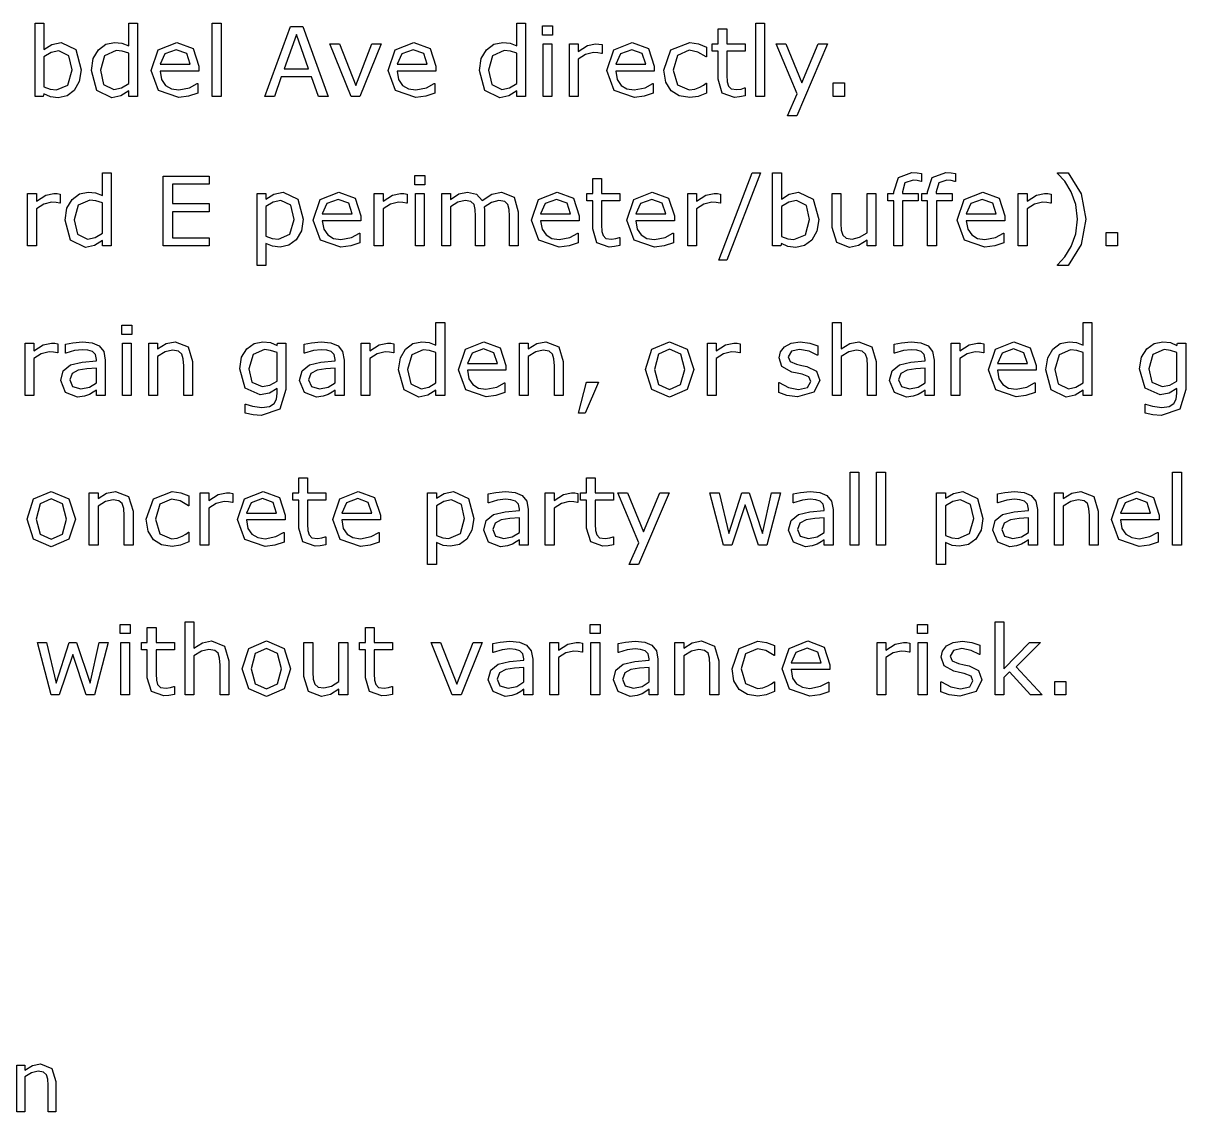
# Model space of a CAD drawing. Extents: x -17 to 192, y 167 to 459.
# Drawn here: x 134.72 to 163.5, y 168.01 to 194.96 of the extents above; entities that cross this region are included whole.
import ezdxf

# ---------------------------------------------------------------- set-up
doc = ezdxf.new("R2010")
doc.units = 0

msp = doc.modelspace()

# ---------------------------------------------------------------- linework, layer by layer
at = {"layer": 'Layer 1', "color": 7}
for points in [[(136.153155, 193.805564), (136.106647, 193.512565), (135.983399, 193.293966), (135.802016, 193.155616), (135.584587, 193.110266), (135.391577, 193.136989), (135.228795, 193.20676), (135.214851, 193.146302), (135.010212, 193.146302), (135.010212, 194.955494), (135.228803, 194.955494), (135.228803, 194.309012), (135.424139, 194.432282), (135.656684, 194.481097), (136.019451, 194.304382), (136.153163, 193.805564), (136.153155, 193.805564)], [(137.547256, 193.146302), (137.328666, 193.146302), (137.328666, 193.282351), (137.132165, 193.155616), (136.910085, 193.110266), (136.540341, 193.289309), (136.404303, 193.785799), (136.450811, 194.079963), (136.57871, 194.299725), (136.762421, 194.434583), (136.981011, 194.481097), (137.162396, 194.459137), (137.328666, 194.392859), (137.328666, 194.955627), (137.547256, 194.955627), (137.547256, 193.146302)], [(139.616893, 193.146302), (139.398303, 193.146302), (139.398303, 194.955494), (139.616893, 194.955494), (139.616893, 193.146302)], [(142.269055, 193.146302), (142.02372, 193.146302), (141.853964, 193.628822), (141.105172, 193.628822), (140.935416, 193.146302), (140.70171, 193.146302), (141.331904, 194.877601), (141.63886, 194.877601), (142.269055, 193.146302)], [(147.153632, 193.146302), (146.935042, 193.146302), (146.935042, 193.282351), (146.738544, 193.155616), (146.516464, 193.110266), (146.14672, 193.289309), (146.010682, 193.785799), (146.05719, 194.079963), (146.185089, 194.299725), (146.3688, 194.434583), (146.58739, 194.481097), (146.768775, 194.459137), (146.935042, 194.392859), (146.935042, 194.955627), (147.153632, 194.955627), (147.153632, 193.146302)], [(147.818709, 194.662495), (147.572213, 194.662495), (147.572213, 194.889216), (147.818709, 194.889216), (147.818709, 194.662495)], [(153.071881, 193.146276), (152.85329, 193.146276), (152.85329, 194.955468), (153.071881, 194.955468), (153.071881, 193.146276)], [(141.783039, 193.826492), (141.479568, 194.676439), (141.174938, 193.826492), (141.783039, 193.826492)], [(152.587027, 193.157917), (152.45215, 193.131195), (152.32309, 193.120611), (152.020782, 193.227582), (151.917301, 193.570588), (151.917301, 194.261255), (151.769635, 194.261255), (151.769635, 194.444955), (151.917301, 194.444955), (151.917301, 194.818176), (152.135892, 194.818176), (152.135892, 194.444955), (152.587027, 194.444955), (152.587027, 194.261255), (152.135892, 194.261255), (152.135892, 193.669409), (152.140548, 193.508966), (152.173105, 193.401995), (152.242868, 193.333389), (152.380067, 193.312487), (152.49169, 193.327568), (152.575404, 193.354317), (152.587019, 193.354317), (152.587027, 193.157917)], [(135.92759, 193.799743), (135.85085, 194.152062), (135.60319, 194.272976), (135.41018, 194.231119), (135.228795, 194.125312), (135.228795, 193.381173), (135.388087, 193.323044), (135.540405, 193.30664), (135.824106, 193.425252), (135.92759, 193.799637), (135.92759, 193.799743)], [(137.328666, 193.466051), (137.328666, 194.211355), (137.170535, 194.265991), (137.01822, 194.281072), (136.73219, 194.153173), (136.62987, 193.790403), (136.708935, 193.438084), (136.962409, 193.318334), (137.150768, 193.359027), (137.328666, 193.465998), (137.328666, 193.466051)], [(139.064603, 193.77302), (138.107685, 193.77302), (138.143729, 193.563708), (138.242562, 193.418373), (138.385574, 193.334659), (138.569285, 193.306745), (138.835548, 193.35908), (139.027397, 193.463723), (139.039012, 193.463723), (139.039012, 193.22536), (138.813444, 193.147466), (138.5716, 193.11606), (138.066979, 193.290474), (137.885597, 193.788128), (138.058841, 194.293905), (138.516953, 194.481097), (138.921577, 194.327612), (139.064592, 193.891606), (139.064603, 193.77302)], [(138.851825, 193.940448), (138.764621, 194.206698), (138.505335, 194.30089), (138.22512, 194.197411), (138.107685, 193.940448), (138.851825, 193.940448)], [(143.579439, 194.445061), (143.05389, 193.146302), (142.834135, 193.146302), (142.312076, 194.445061), (142.549269, 194.445061), (142.95157, 193.411414), (143.350381, 194.445061), (143.579439, 194.445061)], [(144.93168, 193.77302), (143.974763, 193.77302), (144.010807, 193.563708), (144.109637, 193.418373), (144.252652, 193.334659), (144.436362, 193.306745), (144.702623, 193.35908), (144.894472, 193.463723), (144.906087, 193.463723), (144.906087, 193.22536), (144.68052, 193.147466), (144.438672, 193.11606), (143.934054, 193.290474), (143.752669, 193.788128), (143.925916, 194.293905), (144.384025, 194.481097), (144.788652, 194.327612), (144.931667, 193.891606), (144.93168, 193.77302)], [(144.718903, 193.940448), (144.631699, 194.206698), (144.372413, 194.30089), (144.092195, 194.197411), (143.974763, 193.940448), (144.718903, 193.940448)], [(146.935042, 193.466051), (146.935042, 194.211355), (146.776914, 194.265991), (146.624596, 194.281072), (146.338569, 194.153173), (146.236249, 193.790403), (146.315314, 193.438084), (146.568788, 193.318334), (146.757147, 193.359027), (146.935042, 193.465998), (146.935042, 193.466051)], [(147.804766, 193.146302), (147.586175, 193.146302), (147.586175, 194.445061), (147.804766, 194.445061), (147.804766, 193.146302)], [(149.047713, 194.206698), (149.036098, 194.206698), (148.940756, 194.223102), (148.832623, 194.228923), (148.637287, 194.183573), (148.455902, 194.06848), (148.455902, 193.14617), (148.237312, 193.14617), (148.237312, 194.444929), (148.455902, 194.444929), (148.455902, 194.253079), (148.684957, 194.400743), (148.888434, 194.444929), (148.970987, 194.441489), (149.047727, 194.43117), (149.047713, 194.206698)], [(150.340656, 193.77302), (149.383739, 193.77302), (149.419783, 193.563708), (149.518613, 193.418373), (149.661628, 193.334659), (149.845336, 193.306745), (150.111599, 193.35908), (150.303448, 193.463723), (150.31509, 193.463723), (150.31509, 193.22536), (150.089522, 193.147466), (149.847675, 193.11606), (149.343057, 193.290474), (149.161672, 193.788128), (149.334918, 194.293905), (149.793028, 194.481097), (150.197655, 194.327612), (150.34067, 193.891606), (150.340656, 193.77302)], [(150.127879, 193.940448), (150.040675, 194.206698), (149.781389, 194.30089), (149.501172, 194.197411), (149.383739, 193.940448), (150.127879, 193.940448)], [(151.632435, 193.227688), (151.424309, 193.146302), (151.216183, 193.117225), (150.958058, 193.157917), (150.756909, 193.283515), (150.625522, 193.495129), (150.579011, 193.793949), (150.753419, 194.293905), (151.216183, 194.475276), (151.434773, 194.443897), (151.632435, 194.367168), (151.632435, 194.124148), (151.62082, 194.124148), (151.413858, 194.243898), (151.206893, 194.285755), (150.912725, 194.160184), (150.805756, 193.793949), (150.910402, 193.432343), (151.206893, 193.306745), (151.34177, 193.324208), (151.465018, 193.369557), (151.554547, 193.420701), (151.62082, 193.468379), (151.632435, 193.468379), (151.632435, 193.227688)], [(154.627597, 194.445034), (153.869506, 192.667248), (153.6358, 192.667248), (153.877644, 193.209061), (153.360234, 194.445034), (153.59743, 194.445034), (153.996241, 193.482296), (154.398542, 194.445034), (154.627597, 194.445034)], [(155.049665, 193.146276), (154.771773, 193.146276), (154.771773, 193.47764), (155.049665, 193.47764), (155.049665, 193.146276)], [(136.896123, 189.442008), (136.677532, 189.442008), (136.677532, 189.578057), (136.481032, 189.451321), (136.258954, 189.405972), (135.88921, 189.585015), (135.753172, 190.081505), (135.79968, 190.375668), (135.92758, 190.595431), (136.111287, 190.730289), (136.329878, 190.776803), (136.511263, 190.754842), (136.677532, 190.688564), (136.677532, 191.251332), (136.896123, 191.251332), (136.896123, 189.442008)], [(139.321552, 189.442008), (138.180927, 189.442008), (138.180927, 191.173307), (139.321552, 191.173307), (139.321552, 190.968652), (138.411143, 190.968652), (138.411143, 190.494281), (139.321552, 190.494281), (139.321552, 190.289626), (138.411143, 190.289626), (138.411143, 189.646636), (139.321552, 189.646636), (139.321552, 189.442008)], [(144.659594, 190.958201), (144.413095, 190.958201), (144.413095, 191.184922), (144.659594, 191.184922), (144.659594, 190.958201)], [(149.48721, 189.453623), (149.352333, 189.4269), (149.223272, 189.416317), (148.920965, 189.523288), (148.817484, 189.866293), (148.817484, 190.556961), (148.669817, 190.556961), (148.669817, 190.740661), (148.817484, 190.740661), (148.817484, 191.113882), (149.036074, 191.113882), (149.036074, 190.740661), (149.48721, 190.740661), (149.48721, 190.556961), (149.036074, 190.556961), (149.036074, 189.965115), (149.040731, 189.804672), (149.073288, 189.697701), (149.143051, 189.629095), (149.28025, 189.608193), (149.391872, 189.623274), (149.475586, 189.650023), (149.487202, 189.650023), (149.48721, 189.453623)], [(152.970712, 191.2512), (152.137045, 189.088552), (151.935893, 189.088552), (152.766076, 191.2512), (152.970712, 191.2512)], [(154.410157, 190.101269), (154.363649, 189.80827), (154.240401, 189.589672), (154.059019, 189.451321), (153.84159, 189.405972), (153.648579, 189.432695), (153.485797, 189.502465), (153.471853, 189.442008), (153.267214, 189.442008), (153.267214, 191.2512), (153.485805, 191.2512), (153.485805, 190.604718), (153.681141, 190.727987), (153.913686, 190.776803), (154.276453, 190.600088), (154.410165, 190.101269), (154.410157, 190.101269)], [(156.956512, 191.039587), (156.944897, 191.039587), (156.850718, 191.060489), (156.748399, 191.07213), (156.54376, 191.009345), (156.480972, 190.784952), (156.480972, 190.740767), (156.875134, 190.740767), (156.875134, 190.557067), (156.487949, 190.557067), (156.487949, 189.442008), (156.269334, 189.442008), (156.269334, 190.557067), (156.121668, 190.557067), (156.121668, 190.740767), (156.269334, 190.740767), (156.269334, 190.783788), (156.384444, 191.138408), (156.71698, 191.262815), (156.848369, 191.255936), (156.956501, 191.239532), (156.956512, 191.039587)], [(157.793668, 191.039587), (157.782053, 191.039587), (157.687872, 191.060489), (157.585553, 191.07213), (157.380914, 191.009345), (157.318128, 190.784952), (157.318128, 190.740767), (157.712288, 190.740767), (157.712288, 190.557067), (157.325103, 190.557067), (157.325103, 189.442008), (157.106512, 189.442008), (157.106512, 190.557067), (156.958848, 190.557067), (156.958848, 190.740767), (157.106512, 190.740767), (157.106512, 190.783788), (157.221622, 191.138408), (157.55416, 191.262815), (157.685547, 191.255936), (157.793679, 191.239532), (157.793668, 191.039587)], [(161.022536, 190.10709), (160.908591, 189.478044), (160.588842, 188.96298), (160.322582, 188.96298), (160.322582, 188.974622), (160.501638, 189.171128), (160.660931, 189.429255), (160.774879, 189.743183), (160.8179, 190.107117), (160.774879, 190.469886), (160.660931, 190.784978), (160.501638, 191.043106), (160.322582, 191.239585), (160.322582, 191.251227), (160.588842, 191.251227), (160.908591, 190.736136), (161.022536, 190.107117), (161.022536, 190.10709)], [(135.636898, 190.502404), (135.625283, 190.502404), (135.52994, 190.518808), (135.421805, 190.524629), (135.226469, 190.479279), (135.045087, 190.364186), (135.045087, 189.442008), (134.826494, 189.442008), (134.826494, 190.740767), (135.045087, 190.740767), (135.045087, 190.548917), (135.274142, 190.696581), (135.477616, 190.740767), (135.560169, 190.737327), (135.636909, 190.727008), (135.636898, 190.502404)], [(136.677532, 189.761757), (136.677532, 190.50706), (136.519401, 190.561697), (136.367086, 190.576778), (136.081056, 190.448879), (135.978739, 190.086109), (136.057802, 189.73379), (136.311275, 189.61404), (136.499637, 189.654733), (136.677532, 189.761704), (136.677532, 189.761757)], [(141.649314, 190.10709), (141.60397, 189.817557), (141.47607, 189.596657), (141.294685, 189.462937), (141.074933, 189.416423), (140.891223, 189.438383), (140.724953, 189.50699), (140.724953, 188.962848), (140.506363, 188.962848), (140.506363, 190.740634), (140.724953, 190.740634), (140.724953, 190.604586), (140.92029, 190.726691), (141.152834, 190.77667), (141.517927, 190.598791), (141.649314, 190.106958), (141.649314, 190.10709)], [(141.423746, 190.101269), (141.343519, 190.452398), (141.097023, 190.568682), (140.9075, 190.527989), (140.724953, 190.421018), (140.724953, 189.685027), (140.884246, 189.628036), (141.036563, 189.612955), (141.321429, 189.736198), (141.423746, 190.101296), (141.423746, 190.101269)], [(143.077133, 190.068726), (142.120216, 190.068726), (142.15626, 189.859414), (142.25509, 189.714079), (142.398105, 189.630365), (142.581815, 189.602451), (142.848079, 189.654786), (143.039925, 189.759428), (143.05154, 189.759428), (143.05154, 189.521065), (142.825973, 189.443172), (142.584128, 189.411766), (142.079507, 189.586179), (141.898122, 190.083833), (142.071369, 190.58961), (142.529478, 190.776803), (142.934105, 190.623318), (143.07712, 190.187312), (143.077133, 190.068726)], [(142.864356, 190.236154), (142.777152, 190.502404), (142.517866, 190.596595), (142.237651, 190.493117), (142.120216, 190.236154), (142.864356, 190.236154)], [(144.218923, 190.502404), (144.207308, 190.502404), (144.111965, 190.518808), (144.003833, 190.524629), (143.808496, 190.479279), (143.627111, 190.364186), (143.627111, 189.442008), (143.408521, 189.442008), (143.408521, 190.740767), (143.627111, 190.740767), (143.627111, 190.548917), (143.856166, 190.696581), (144.059644, 190.740767), (144.142196, 190.737327), (144.218936, 190.727008), (144.218923, 190.502404)], [(144.64565, 189.442008), (144.42706, 189.442008), (144.42706, 190.740767), (144.64565, 190.740767), (144.64565, 189.442008)], [(146.973412, 189.442008), (146.754821, 189.442008), (146.754821, 190.181491), (146.746672, 190.343125), (146.715279, 190.467532), (146.63854, 190.543097), (146.494363, 190.568761), (146.310653, 190.522247), (146.126942, 190.40599), (146.132763, 190.343204), (146.135144, 190.273434), (146.135144, 189.442008), (145.916551, 189.442008), (145.916551, 190.181491), (145.908402, 190.344289), (145.877009, 190.468696), (145.800269, 190.543097), (145.656093, 190.568761), (145.475872, 190.524576), (145.296813, 190.411784), (145.296813, 189.442008), (145.078222, 189.442008), (145.078222, 190.740767), (145.296813, 190.740767), (145.296813, 190.596595), (145.500288, 190.729125), (145.717717, 190.776803), (145.94212, 190.721002), (146.080484, 190.566353), (146.322331, 190.726823), (146.556037, 190.776803), (146.871132, 190.646575), (146.973451, 190.284969), (146.973412, 189.442008)], [(148.481458, 190.068726), (147.524541, 190.068726), (147.560585, 189.859414), (147.659417, 189.714079), (147.80243, 189.630365), (147.98614, 189.602451), (148.252403, 189.654786), (148.44425, 189.759428), (148.455865, 189.759428), (148.455865, 189.521065), (148.230297, 189.443172), (147.988453, 189.411766), (147.483832, 189.586179), (147.302447, 190.083833), (147.475693, 190.58961), (147.933806, 190.776803), (148.33843, 190.623318), (148.481445, 190.187312), (148.481458, 190.068726)], [(148.26868, 190.236154), (148.181477, 190.502404), (147.922191, 190.596595), (147.641976, 190.493117), (147.524541, 190.236154), (148.26868, 190.236154)], [(150.838287, 190.068726), (149.881372, 190.068726), (149.917416, 189.859414), (150.016246, 189.714079), (150.159261, 189.630365), (150.342969, 189.602451), (150.609232, 189.654786), (150.801081, 189.759428), (150.812696, 189.759428), (150.812696, 189.521065), (150.587131, 189.443172), (150.345284, 189.411766), (149.840666, 189.586179), (149.659281, 190.083833), (149.832525, 190.58961), (150.290637, 190.776803), (150.695264, 190.623318), (150.838276, 190.187312), (150.838287, 190.068726)], [(150.625512, 190.236154), (150.538308, 190.502404), (150.279019, 190.596595), (149.998805, 190.493117), (149.881372, 190.236154), (150.625512, 190.236154)], [(151.980076, 190.502404), (151.968461, 190.502404), (151.873118, 190.518808), (151.764986, 190.524629), (151.569647, 190.479279), (151.388265, 190.364186), (151.388265, 189.442008), (151.169674, 189.442008), (151.169674, 190.740767), (151.388265, 190.740767), (151.388265, 190.548917), (151.61732, 190.696581), (151.820795, 190.740767), (151.90335, 190.737327), (151.980087, 190.727008), (151.980076, 190.502404)], [(154.184592, 190.095449), (154.107853, 190.447767), (153.860192, 190.568682), (153.667182, 190.526825), (153.485797, 190.421018), (153.485797, 189.676878), (153.645089, 189.618749), (153.797407, 189.602345), (154.081109, 189.720958), (154.184592, 190.095343), (154.184592, 190.095449)], [(155.827513, 189.442008), (155.608922, 189.442008), (155.608922, 189.586179), (155.397306, 189.452485), (155.174064, 189.405972), (154.85548, 189.530379), (154.741534, 189.897805), (154.741534, 190.740767), (154.960125, 190.740767), (154.960125, 190.001284), (154.969438, 189.831527), (155.008972, 189.71175), (155.090363, 189.63735), (155.235701, 189.614066), (155.420573, 189.658252), (155.608935, 189.771043), (155.608935, 190.74074), (155.827526, 190.74074), (155.827513, 189.442008)], [(159.019175, 190.068726), (158.062257, 190.068726), (158.098301, 189.859414), (158.197131, 189.714079), (158.340146, 189.630365), (158.523857, 189.602451), (158.790117, 189.654786), (158.981966, 189.759428), (158.993581, 189.759428), (158.993581, 189.521065), (158.768014, 189.443172), (158.526169, 189.411766), (158.021549, 189.586179), (157.840164, 190.083833), (158.01341, 190.58961), (158.47152, 190.776803), (158.876146, 190.623318), (159.019161, 190.187312), (159.019175, 190.068726)], [(158.806397, 190.236154), (158.719193, 190.502404), (158.459907, 190.596595), (158.17969, 190.493117), (158.062257, 190.236154), (158.806397, 190.236154)], [(160.160964, 190.502404), (160.149349, 190.502404), (160.054006, 190.518808), (159.945874, 190.524629), (159.750538, 190.479279), (159.569153, 190.364186), (159.569153, 189.442008), (159.350562, 189.442008), (159.350562, 190.740767), (159.569153, 190.740767), (159.569153, 190.548917), (159.798207, 190.696581), (160.001685, 190.740767), (160.084238, 190.737327), (160.160977, 190.727008), (160.160964, 190.502404)], [(161.805046, 189.442008), (161.527157, 189.442008), (161.527157, 189.773372), (161.805046, 189.773372), (161.805046, 189.442008)], [(137.405403, 187.253986), (137.158906, 187.253986), (137.158906, 187.480707), (137.405403, 187.480707), (137.405403, 187.253986)], [(145.15144, 185.737793), (144.93285, 185.737793), (144.93285, 185.873842), (144.736349, 185.747106), (144.514272, 185.701757), (144.144527, 185.8808), (144.008489, 186.37729), (144.054998, 186.671454), (144.182897, 186.891216), (144.366605, 187.026074), (144.585198, 187.072588), (144.766581, 187.050363), (144.93285, 186.984085), (144.93285, 187.546853), (145.15144, 187.546853), (145.15144, 185.737793)], [(155.835659, 185.737793), (155.617068, 185.737793), (155.617068, 186.477276), (155.606617, 186.644704), (155.568248, 186.767973), (155.484531, 186.840046), (155.34268, 186.864387), (155.155482, 186.820202), (154.968285, 186.70741), (154.968285, 185.737846), (154.749694, 185.737846), (154.749694, 187.547038), (154.968285, 187.547038), (154.968285, 186.892433), (155.179898, 187.024963), (155.404304, 187.072641), (155.725214, 186.945906), (155.835672, 186.580807), (155.835659, 185.737793)], [(161.174862, 185.737793), (160.956271, 185.737793), (160.956271, 185.873842), (160.759771, 185.747106), (160.537691, 185.701757), (160.167946, 185.8808), (160.031908, 186.37729), (160.078417, 186.671454), (160.206316, 186.891216), (160.390027, 187.026074), (160.608617, 187.072588), (160.790002, 187.050363), (160.956271, 186.984085), (160.956271, 187.546853), (161.174862, 187.546853), (161.174862, 185.737793)], [(136.749631, 185.737793), (136.532202, 185.737793), (136.532202, 185.876144), (136.453137, 185.820343), (136.357794, 185.764542), (136.23222, 185.720357), (136.065951, 185.701836), (135.768295, 185.818094), (135.646211, 186.114586), (135.708997, 186.352949), (135.890382, 186.49712), (136.175248, 186.568055), (136.532202, 186.595968), (136.532202, 186.629676), (136.505461, 186.752919), (136.431047, 186.829674), (136.319424, 186.86571), (136.183386, 186.874971), (135.991537, 186.851688), (135.772947, 186.786574), (135.761331, 186.786574), (135.761331, 187.008638), (135.946203, 187.047003), (136.184561, 187.067905), (136.422919, 187.044621), (136.599649, 186.967866), (136.711272, 186.829515), (136.749642, 186.619066), (136.749631, 185.737793)], [(138.90997, 185.737793), (138.691379, 185.737793), (138.691379, 186.477276), (138.680902, 186.644704), (138.642532, 186.767973), (138.558815, 186.840046), (138.416964, 186.864387), (138.229766, 186.820202), (138.042569, 186.70741), (138.042569, 185.737846), (137.823978, 185.737846), (137.823978, 187.036605), (138.042569, 187.036605), (138.042569, 186.892433), (138.254182, 187.024963), (138.478588, 187.072641), (138.799498, 186.945906), (138.909956, 186.580807), (138.90997, 185.737793)], [(141.221454, 185.885457), (141.071462, 185.400609), (140.609863, 185.24596), (140.407549, 185.261041), (140.214538, 185.30176), (140.214538, 185.524989), (140.226154, 185.524989), (140.39591, 185.473819), (140.628455, 185.442439), (140.813327, 185.469188), (140.927272, 185.543589), (140.985409, 185.652888), (141.002845, 185.795896), (141.002845, 185.914508), (140.813324, 185.795896), (140.584267, 185.757531), (140.214523, 185.924959), (140.078485, 186.399356), (140.124993, 186.687699), (140.254057, 186.898148), (140.437765, 187.026048), (140.652868, 187.072561), (140.841227, 187.049278), (141.002845, 186.980698), (141.016789, 187.036499), (141.221428, 187.036499), (141.221454, 185.885457)], [(142.660899, 185.737793), (142.44347, 185.737793), (142.44347, 185.876144), (142.364405, 185.820343), (142.269063, 185.764542), (142.143489, 185.720357), (141.97722, 185.701836), (141.679564, 185.818094), (141.55748, 186.114586), (141.620265, 186.352949), (141.80165, 186.49712), (142.086516, 186.568055), (142.44347, 186.595968), (142.44347, 186.629676), (142.416726, 186.752919), (142.342312, 186.829674), (142.230693, 186.86571), (142.094655, 186.874971), (141.902806, 186.851688), (141.684215, 186.786574), (141.6726, 186.786574), (141.6726, 187.008638), (141.857475, 187.047003), (142.095829, 187.067905), (142.334187, 187.044621), (142.51092, 186.967866), (142.622543, 186.829515), (142.660913, 186.619066), (142.660899, 185.737793)], [(146.668789, 186.364511), (145.711872, 186.364511), (145.747916, 186.155199), (145.846746, 186.009864), (145.989761, 185.92615), (146.173472, 185.898236), (146.439732, 185.950571), (146.631581, 186.055213), (146.643196, 186.055213), (146.643196, 185.81685), (146.417629, 185.738957), (146.175781, 185.707551), (145.671163, 185.881964), (145.489778, 186.379619), (145.663025, 186.885395), (146.121134, 187.072588), (146.525761, 186.919103), (146.668776, 186.483097), (146.668789, 186.364511)], [(148.086142, 185.737793), (147.867551, 185.737793), (147.867551, 186.477276), (147.857074, 186.644704), (147.818704, 186.767973), (147.734987, 186.840046), (147.593137, 186.864387), (147.405939, 186.820202), (147.218741, 186.70741), (147.218741, 185.737846), (147.000151, 185.737846), (147.000151, 187.036605), (147.218741, 187.036605), (147.218741, 186.892433), (147.430355, 187.024963), (147.654761, 187.072641), (147.975671, 186.945906), (148.086129, 186.580807), (148.086142, 185.737793)], [(151.317335, 186.386577), (151.154556, 185.885457), (150.718536, 185.701757), (150.280191, 185.885457), (150.118573, 186.386577), (150.280191, 186.887724), (150.718536, 187.072588), (151.154556, 186.887724), (151.317335, 186.386577), (151.317335, 186.386577)], [(154.436909, 186.112178), (154.289243, 185.820343), (153.888106, 185.706387), (153.623007, 185.740121), (153.421855, 185.815686), (153.421855, 186.061034), (153.43347, 186.061034), (153.663689, 185.936627), (153.906695, 185.891278), (154.132263, 185.937791), (154.213654, 186.084291), (154.169471, 186.200549), (153.999712, 186.267991), (153.877628, 186.292333), (153.74159, 186.322548), (153.498582, 186.455104), (153.427657, 186.671374), (153.460212, 186.82253), (153.56137, 186.949266), (153.726475, 187.035308), (153.952042, 187.067852), (154.18691, 187.038801), (154.385736, 186.970194), (154.385736, 186.736488), (154.374121, 186.736488), (154.170646, 186.839966), (153.935778, 186.882988), (153.733465, 186.836474), (153.650913, 186.700452), (153.700908, 186.579511), (153.859039, 186.513259), (153.993913, 186.485346), (154.119486, 186.459681), (154.354357, 186.339931), (154.436909, 186.112019), (154.436909, 186.112178)], [(157.265802, 185.737793), (157.048375, 185.737793), (157.048375, 185.876144), (156.96931, 185.820343), (156.873967, 185.764542), (156.748394, 185.720357), (156.582124, 185.701836), (156.284469, 185.818094), (156.162382, 186.114586), (156.22517, 186.352949), (156.406552, 186.49712), (156.691418, 186.568055), (157.048375, 186.595968), (157.048375, 186.629676), (157.021631, 186.752919), (156.947217, 186.829674), (156.835598, 186.86571), (156.69956, 186.874971), (156.50771, 186.851688), (156.28912, 186.786574), (156.277505, 186.786574), (156.277505, 187.008638), (156.462377, 187.047003), (156.700734, 187.067905), (156.939092, 187.044621), (157.115825, 186.967866), (157.227445, 186.829515), (157.265815, 186.619066), (157.265802, 185.737793)], [(159.790064, 186.364511), (158.833146, 186.364511), (158.86919, 186.155199), (158.968023, 186.009864), (159.111035, 185.92615), (159.294746, 185.898236), (159.561009, 185.950571), (159.752858, 186.055213), (159.764473, 186.055213), (159.764473, 185.81685), (159.538906, 185.738957), (159.297061, 185.707551), (158.79244, 185.881964), (158.611058, 186.379619), (158.784302, 186.885395), (159.242414, 187.072588), (159.647038, 186.919103), (159.790053, 186.483097), (159.790064, 186.364511)], [(163.495646, 185.885457), (163.345657, 185.400609), (162.884058, 185.24596), (162.681744, 185.261041), (162.488733, 185.30176), (162.488733, 185.524989), (162.500349, 185.524989), (162.670105, 185.473819), (162.90265, 185.442439), (163.087522, 185.469188), (163.20147, 185.543589), (163.259604, 185.652888), (163.27704, 185.795896), (163.27704, 185.914508), (163.087517, 185.795896), (162.858462, 185.757531), (162.488718, 185.924959), (162.35268, 186.399356), (162.399188, 186.687699), (162.528249, 186.898148), (162.71196, 187.026048), (162.927063, 187.072561), (163.115422, 187.049278), (163.27704, 186.980698), (163.290984, 187.036499), (163.495623, 187.036499), (163.495646, 185.885457)], [(135.576449, 186.798189), (135.564834, 186.798189), (135.469491, 186.814593), (135.361359, 186.820414), (135.166022, 186.775064), (134.984637, 186.659971), (134.984637, 185.737846), (134.766047, 185.737846), (134.766047, 187.036605), (134.984637, 187.036605), (134.984637, 186.844755), (135.213692, 186.992419), (135.41717, 187.036605), (135.499722, 187.033165), (135.576462, 187.022582), (135.576449, 186.798189)], [(137.391459, 185.737793), (137.172868, 185.737793), (137.172868, 187.036552), (137.391459, 187.036552), (137.391459, 185.737793)], [(141.002861, 186.094742), (141.002861, 186.802845), (140.840081, 186.858646), (140.691254, 186.876109), (140.407549, 186.755194), (140.304068, 186.404066), (140.380808, 186.072676), (140.635442, 185.959911), (140.82613, 185.995947), (141.002861, 186.094768), (141.002861, 186.094742)], [(143.892216, 186.798189), (143.880601, 186.798189), (143.785258, 186.814593), (143.677126, 186.820414), (143.481789, 186.775064), (143.300404, 186.659971), (143.300404, 185.737846), (143.081814, 185.737846), (143.081814, 187.036605), (143.300404, 187.036605), (143.300404, 186.844755), (143.529459, 186.992419), (143.732934, 187.036605), (143.815489, 187.033165), (143.892226, 187.022582), (143.892216, 186.798189)], [(144.93285, 186.057542), (144.93285, 186.802845), (144.774719, 186.857482), (144.622404, 186.872563), (144.336376, 186.744664), (144.234057, 186.381894), (144.313122, 186.029575), (144.566593, 185.909825), (144.754955, 185.950518), (144.93285, 186.057489), (144.93285, 186.057542)], [(146.456012, 186.531939), (146.368808, 186.798189), (146.109522, 186.89238), (145.829305, 186.788902), (145.711872, 186.531939), (146.456012, 186.531939)], [(151.091768, 186.386577), (150.992938, 186.760988), (150.718536, 186.884231), (150.441809, 186.760988), (150.344141, 186.386577), (150.442971, 186.015685), (150.718536, 185.890114), (150.991774, 186.01452), (151.091768, 186.386577), (151.091768, 186.386577)], [(152.466102, 186.798189), (152.454487, 186.798189), (152.359144, 186.814593), (152.251012, 186.820414), (152.055675, 186.775064), (151.874291, 186.659971), (151.874291, 185.737846), (151.6557, 185.737846), (151.6557, 187.036605), (151.874291, 187.036605), (151.874291, 186.844755), (152.103345, 186.992419), (152.306823, 187.036605), (152.389375, 187.033165), (152.466115, 187.022582), (152.466102, 186.798189)], [(158.497121, 186.798189), (158.485505, 186.798189), (158.39016, 186.814593), (158.282028, 186.820414), (158.086692, 186.775064), (157.905309, 186.659971), (157.905309, 185.737846), (157.686716, 185.737846), (157.686716, 187.036605), (157.905309, 187.036605), (157.905309, 186.844755), (158.134364, 186.992419), (158.337839, 187.036605), (158.420392, 187.033165), (158.497131, 187.022582), (158.497121, 186.798189)], [(159.577286, 186.531939), (159.490082, 186.798189), (159.230796, 186.89238), (158.950581, 186.788902), (158.833146, 186.531939), (159.577286, 186.531939)], [(160.956271, 186.057542), (160.956271, 186.802845), (160.798141, 186.857482), (160.645826, 186.872563), (160.359795, 186.744664), (160.257476, 186.381894), (160.336541, 186.029575), (160.590014, 185.909825), (160.778374, 185.950518), (160.956271, 186.057489), (160.956271, 186.057542)], [(163.277056, 186.094742), (163.277056, 186.802845), (163.114277, 186.858646), (162.965449, 186.876109), (162.681744, 186.755194), (162.578263, 186.404066), (162.655003, 186.072676), (162.909637, 185.959911), (163.100322, 185.995947), (163.277056, 186.094768), (163.277056, 186.094742)], [(136.532202, 186.057542), (136.532202, 186.419147), (136.29617, 186.401685), (136.082231, 186.36795), (135.929913, 186.284236), (135.871779, 186.129614), (135.939216, 185.960995), (136.145016, 185.905195), (136.355468, 185.94938), (136.532202, 186.057515), (136.532202, 186.057542)], [(142.44347, 186.057542), (142.44347, 186.419147), (142.207438, 186.401685), (141.993499, 186.36795), (141.841182, 186.284236), (141.783047, 186.129614), (141.850484, 185.960995), (142.056285, 185.905195), (142.266737, 185.94938), (142.44347, 186.057515), (142.44347, 186.057542)], [(157.048375, 186.057542), (157.048375, 186.419147), (156.812343, 186.401685), (156.598402, 186.36795), (156.446086, 186.284236), (156.38795, 186.129614), (156.455386, 185.960995), (156.66119, 185.905195), (156.871642, 185.94938), (157.048375, 186.057515), (157.048375, 186.057542)], [(148.960507, 186.069157), (148.63262, 185.307581), (148.462863, 185.307581), (148.665177, 186.069157), (148.960507, 186.069157)], [(142.20742, 182.045299), (142.072543, 182.018576), (141.943483, 182.007993), (141.641175, 182.114964), (141.537694, 182.457969), (141.537694, 183.148637), (141.390028, 183.148637), (141.390028, 183.332337), (141.537694, 183.332337), (141.537694, 183.705558), (141.756285, 183.705558), (141.756285, 183.332337), (142.20742, 183.332337), (142.20742, 183.148637), (141.756285, 183.148637), (141.756285, 182.556791), (141.760941, 182.396348), (141.793498, 182.289377), (141.863261, 182.220771), (142.00046, 182.199869), (142.112083, 182.21495), (142.195797, 182.241699), (142.207412, 182.241699), (142.20742, 182.045299)], [(149.331394, 182.045299), (149.19652, 182.018576), (149.067457, 182.007993), (148.765152, 182.114964), (148.661668, 182.457969), (148.661668, 183.148637), (148.514004, 183.148637), (148.514004, 183.332337), (148.661668, 183.332337), (148.661668, 183.705558), (148.880259, 183.705558), (148.880259, 183.332337), (149.331394, 183.332337), (149.331394, 183.148637), (148.880259, 183.148637), (148.880259, 182.556791), (148.884915, 182.396348), (148.917472, 182.289377), (148.987235, 182.220771), (149.124437, 182.199869), (149.236057, 182.21495), (149.319773, 182.241699), (149.331389, 182.241699), (149.331394, 182.045299)], [(155.406598, 182.033684), (155.188007, 182.033684), (155.188007, 183.842876), (155.406598, 183.842876), (155.406598, 182.033684)], [(156.060044, 182.033684), (155.841453, 182.033684), (155.841453, 183.842876), (156.060044, 183.842876), (156.060044, 182.033684)], [(163.389821, 182.033684), (163.171231, 182.033684), (163.171231, 183.842876), (163.389821, 183.842876), (163.389821, 182.033684)], [(136.012458, 182.682468), (135.849676, 182.181348), (135.413656, 181.997648), (134.975311, 182.181348), (134.813693, 182.682468), (134.975311, 183.183615), (135.413656, 183.368479), (135.849676, 183.183615), (136.012458, 182.682468), (136.012458, 182.682468)], [(137.436787, 182.033684), (137.218197, 182.033684), (137.218197, 182.773167), (137.207719, 182.940595), (137.169352, 183.063864), (137.085635, 183.135937), (136.943785, 183.160278), (136.756587, 183.116093), (136.569389, 183.003301), (136.569389, 182.033684), (136.350799, 182.033684), (136.350799, 183.332443), (136.569389, 183.332443), (136.569389, 183.188271), (136.781003, 183.320801), (137.005409, 183.368479), (137.326319, 183.241744), (137.436777, 182.876645), (137.436787, 182.033684)], [(138.818096, 182.11507), (138.60997, 182.033684), (138.401843, 182.004606), (138.143719, 182.045299), (137.94257, 182.170897), (137.811183, 182.38251), (137.764675, 182.68133), (137.93908, 183.181286), (138.401843, 183.362658), (138.620434, 183.331278), (138.818096, 183.254549), (138.818096, 183.01153), (138.806481, 183.01153), (138.599516, 183.13128), (138.392551, 183.173137), (138.098385, 183.047566), (137.991414, 182.68133), (138.096059, 182.319725), (138.392551, 182.194127), (138.527428, 182.21159), (138.650676, 182.256913), (138.740205, 182.308083), (138.806481, 182.355761), (138.818096, 182.355761), (138.818096, 182.11507)], [(139.908726, 183.09408), (139.89711, 183.09408), (139.801765, 183.110484), (139.693633, 183.116305), (139.498296, 183.070955), (139.316912, 182.955862), (139.316912, 182.033684), (139.098321, 182.033684), (139.098321, 183.332443), (139.316912, 183.332443), (139.316912, 183.140593), (139.545969, 183.288257), (139.749444, 183.332443), (139.831996, 183.329003), (139.908736, 183.31842), (139.908726, 183.09408)], [(141.201669, 182.660402), (140.244751, 182.660402), (140.280795, 182.45109), (140.379628, 182.305755), (140.52264, 182.222041), (140.706351, 182.194127), (140.972614, 182.246462), (141.16446, 182.351104), (141.176102, 182.351104), (141.176102, 182.112741), (140.950534, 182.034848), (140.70869, 182.003442), (140.204069, 182.177855), (140.022684, 182.675509), (140.19593, 183.181286), (140.654043, 183.368479), (141.058667, 183.214994), (141.201682, 182.778988), (141.201669, 182.660402)], [(143.558497, 182.660402), (142.601582, 182.660402), (142.637627, 182.45109), (142.736456, 182.305755), (142.879471, 182.222041), (143.063179, 182.194127), (143.329442, 182.246462), (143.521292, 182.351104), (143.532907, 182.351104), (143.532907, 182.112741), (143.307342, 182.034848), (143.065494, 182.003442), (142.560876, 182.177855), (142.379492, 182.675509), (142.552735, 183.181286), (143.010847, 183.368479), (143.415474, 183.214994), (143.558487, 182.778988), (143.558497, 182.660402)], [(145.869982, 182.698766), (145.824637, 182.409233), (145.696738, 182.188333), (145.515353, 182.054613), (145.295598, 182.008099), (145.11189, 182.030059), (144.945621, 182.098666), (144.945621, 181.554524), (144.727031, 181.554524), (144.727031, 183.33231), (144.945621, 183.33231), (144.945621, 183.196262), (145.140958, 183.318367), (145.373502, 183.368346), (145.738595, 183.190467), (145.869982, 182.698634), (145.869982, 182.698766)], [(147.219897, 182.033684), (147.002471, 182.033684), (147.002471, 182.172034), (146.923406, 182.116234), (146.828063, 182.060433), (146.702489, 182.016248), (146.53622, 181.997727), (146.238564, 182.113985), (146.116478, 182.410477), (146.179266, 182.648839), (146.360648, 182.793011), (146.645514, 182.863945), (147.002471, 182.891859), (147.002471, 182.925567), (146.975727, 183.04881), (146.901313, 183.125565), (146.789693, 183.161601), (146.653655, 183.170862), (146.461806, 183.147578), (146.243216, 183.082465), (146.2316, 183.082465), (146.2316, 183.304529), (146.416472, 183.342894), (146.65483, 183.363796), (146.893188, 183.340512), (147.069921, 183.263757), (147.181541, 183.125406), (147.219911, 182.914957), (147.219897, 182.033684)], [(148.451216, 183.09408), (148.439601, 183.09408), (148.344256, 183.110484), (148.236124, 183.116305), (148.040787, 183.070955), (147.859405, 182.955862), (147.859405, 182.033684), (147.640812, 182.033684), (147.640812, 183.332443), (147.859405, 183.332443), (147.859405, 183.140593), (148.08846, 183.288257), (148.291935, 183.332443), (148.374487, 183.329003), (148.451227, 183.31842), (148.451216, 183.09408)], [(150.70689, 183.332443), (149.948798, 181.554656), (149.715092, 181.554656), (149.956937, 182.09647), (149.439526, 183.332443), (149.676722, 183.332443), (150.075534, 182.369704), (150.477835, 183.332443), (150.70689, 183.332443)], [(153.463696, 183.332443), (153.125345, 182.033684), (152.923031, 182.033684), (152.589331, 183.034787), (152.257957, 182.033684), (152.056805, 182.033684), (151.714967, 183.332443), (151.94286, 183.332443), (152.181217, 182.326683), (152.505615, 183.332443), (152.685835, 183.332443), (153.018374, 182.326683), (153.243942, 183.332443), (153.463696, 183.332443)], [(154.764778, 182.033684), (154.547349, 182.033684), (154.547349, 182.172034), (154.468283, 182.116234), (154.372941, 182.060433), (154.247367, 182.016248), (154.081098, 181.997727), (153.783442, 182.113985), (153.661358, 182.410477), (153.724144, 182.648839), (153.905529, 182.793011), (154.190395, 182.863945), (154.547349, 182.891859), (154.547349, 182.925567), (154.520605, 183.04881), (154.446191, 183.125565), (154.334571, 183.161601), (154.198533, 183.170862), (154.006684, 183.147578), (153.788094, 183.082465), (153.776478, 183.082465), (153.776478, 183.304529), (153.961353, 183.342894), (154.199708, 183.363796), (154.438065, 183.340512), (154.614799, 183.263757), (154.726421, 183.125406), (154.764791, 182.914957), (154.764778, 182.033684)], [(158.472686, 182.698766), (158.427339, 182.409233), (158.29944, 182.188333), (158.118055, 182.054613), (157.898303, 182.008099), (157.714593, 182.030059), (157.548323, 182.098666), (157.548323, 181.554524), (157.329733, 181.554524), (157.329733, 183.33231), (157.548323, 183.33231), (157.548323, 183.196262), (157.743662, 183.318367), (157.976204, 183.368346), (158.341297, 183.190467), (158.472686, 182.698634), (158.472686, 182.698766)], [(159.822602, 182.033684), (159.605173, 182.033684), (159.605173, 182.172034), (159.526108, 182.116234), (159.430765, 182.060433), (159.305191, 182.016248), (159.138922, 181.997727), (158.841266, 182.113985), (158.719182, 182.410477), (158.781968, 182.648839), (158.963353, 182.793011), (159.248219, 182.863945), (159.605173, 182.891859), (159.605173, 182.925567), (159.578432, 183.04881), (159.504018, 183.125565), (159.392395, 183.161601), (159.256357, 183.170862), (159.064508, 183.147578), (158.845918, 183.082465), (158.834303, 183.082465), (158.834303, 183.304529), (159.019175, 183.342894), (159.257532, 183.363796), (159.495887, 183.340512), (159.672621, 183.263757), (159.784243, 183.125406), (159.822613, 182.914957), (159.822602, 182.033684)], [(161.329484, 182.033684), (161.110894, 182.033684), (161.110894, 182.773167), (161.100443, 182.940595), (161.062073, 183.063864), (160.978356, 183.135937), (160.836505, 183.160278), (160.649308, 183.116093), (160.46211, 183.003301), (160.46211, 182.033684), (160.243519, 182.033684), (160.243519, 183.332443), (160.46211, 183.332443), (160.46211, 183.188271), (160.673723, 183.320801), (160.898129, 183.368479), (161.219039, 183.241744), (161.329497, 182.876645), (161.329484, 182.033684)], [(162.837531, 182.660402), (161.880613, 182.660402), (161.916657, 182.45109), (162.015487, 182.305755), (162.158502, 182.222041), (162.342213, 182.194127), (162.608473, 182.246462), (162.800322, 182.351104), (162.811938, 182.351104), (162.811938, 182.112741), (162.58637, 182.034848), (162.344525, 182.003442), (161.839905, 182.177855), (161.65852, 182.675509), (161.831766, 183.181286), (162.289876, 183.368479), (162.694502, 183.214994), (162.837517, 182.778988), (162.837531, 182.660402)], [(135.78689, 182.682468), (135.688058, 183.056879), (135.413656, 183.180122), (135.136929, 183.056879), (135.039261, 182.682468), (135.138093, 182.311576), (135.413656, 182.186004), (135.686896, 182.310411), (135.78689, 182.682468), (135.78689, 182.682468)], [(140.988891, 182.82783), (140.901687, 183.09408), (140.642401, 183.188271), (140.362186, 183.084793), (140.244751, 182.82783), (140.988891, 182.82783)], [(143.345722, 182.82783), (143.258518, 183.09408), (142.99923, 183.188271), (142.719015, 183.084793), (142.601582, 182.82783), (143.345722, 182.82783)], [(145.644414, 182.692945), (145.564187, 183.044074), (145.317691, 183.160358), (145.128168, 183.119665), (144.945621, 183.012694), (144.945621, 182.276703), (145.104913, 182.219712), (145.257229, 182.204631), (145.542094, 182.327874), (145.644414, 182.692972), (145.644414, 182.692945)], [(158.247119, 182.692945), (158.166889, 183.044074), (157.920393, 183.160358), (157.730872, 183.119665), (157.548323, 183.012694), (157.548323, 182.276703), (157.707618, 182.219712), (157.859933, 182.204631), (158.144799, 182.327874), (158.247119, 182.692972), (158.247119, 182.692945)], [(162.624753, 182.82783), (162.537549, 183.09408), (162.278263, 183.188271), (161.998048, 183.084793), (161.880613, 182.82783), (162.624753, 182.82783)], [(147.002471, 182.353433), (147.002471, 182.715038), (146.766439, 182.697576), (146.552497, 182.663841), (146.400182, 182.580127), (146.342045, 182.425505), (146.409482, 182.256886), (146.615285, 182.201086), (146.825737, 182.245271), (147.002471, 182.353406), (147.002471, 182.353433)], [(154.547349, 182.353433), (154.547349, 182.715038), (154.311317, 182.697576), (154.097378, 182.663841), (153.94506, 182.580127), (153.886926, 182.425505), (153.954363, 182.256886), (154.160163, 182.201086), (154.370615, 182.245271), (154.547349, 182.353406), (154.547349, 182.353433)], [(159.605173, 182.353433), (159.605173, 182.715038), (159.369141, 182.697576), (159.155202, 182.663841), (159.002884, 182.580127), (158.94475, 182.425505), (159.012187, 182.256886), (159.217988, 182.201086), (159.42844, 182.245271), (159.605173, 182.353406), (159.605173, 182.353433)], [(137.367054, 179.845636), (137.120555, 179.845636), (137.120555, 180.072357), (137.367054, 180.072357), (137.367054, 179.845636)], [(138.460017, 178.341084), (138.325143, 178.314361), (138.196082, 178.303778), (137.893775, 178.410749), (137.790291, 178.753754), (137.790291, 179.444422), (137.642628, 179.444422), (137.642628, 179.628122), (137.790291, 179.628122), (137.790291, 180.001343), (138.008885, 180.001343), (138.008885, 179.628122), (138.460017, 179.628122), (138.460017, 179.444422), (138.008885, 179.444422), (138.008885, 178.852576), (138.013541, 178.692133), (138.046098, 178.585162), (138.115861, 178.516556), (138.253063, 178.495654), (138.364683, 178.510735), (138.448399, 178.537484), (138.460015, 178.537484), (138.460017, 178.341084)], [(139.809936, 178.329443), (139.591342, 178.329443), (139.591342, 179.068926), (139.580891, 179.236354), (139.542521, 179.359623), (139.458807, 179.431695), (139.316954, 179.456037), (139.129756, 179.411852), (138.942561, 179.29906), (138.942561, 178.329522), (138.723968, 178.329522), (138.723968, 180.138714), (138.942561, 180.138714), (138.942561, 179.484109), (139.154174, 179.616639), (139.378578, 179.664317), (139.699491, 179.537582), (139.809949, 179.172483), (139.809936, 178.329443)], [(143.857357, 178.341084), (143.72248, 178.314361), (143.593419, 178.303778), (143.291112, 178.410749), (143.187631, 178.753754), (143.187631, 179.444422), (143.039965, 179.444422), (143.039965, 179.628122), (143.187631, 179.628122), (143.187631, 180.001343), (143.406222, 180.001343), (143.406222, 179.628122), (143.857357, 179.628122), (143.857357, 179.444422), (143.406222, 179.444422), (143.406222, 178.852576), (143.410878, 178.692133), (143.443435, 178.585162), (143.513198, 178.516556), (143.650397, 178.495654), (143.76202, 178.510735), (143.845734, 178.537484), (143.857349, 178.537484), (143.857357, 178.341084)], [(149.002385, 179.845662), (148.755889, 179.845662), (148.755889, 180.072383), (149.002385, 180.072383), (149.002385, 179.845662)], [(157.105377, 179.845662), (156.858881, 179.845662), (156.858881, 180.072383), (157.105377, 180.072383), (157.105377, 179.845662)], [(159.943583, 178.329469), (159.655227, 178.329469), (159.134329, 178.898031), (158.992478, 178.763174), (158.992478, 178.329522), (158.773888, 178.329522), (158.773888, 180.138714), (158.992478, 180.138714), (158.992478, 178.978306), (159.623834, 179.628281), (159.8994, 179.628281), (159.295947, 179.028312), (159.943583, 178.329469)], [(136.817086, 179.628201), (136.478735, 178.329443), (136.276424, 178.329443), (135.942722, 179.330545), (135.611347, 178.329443), (135.410198, 178.329443), (135.068359, 179.628201), (135.296253, 179.628201), (135.534608, 178.622442), (135.859008, 179.628201), (136.039228, 179.628201), (136.371767, 178.622442), (136.597334, 179.628201), (136.817086, 179.628201)], [(137.35311, 178.329443), (137.13452, 178.329443), (137.13452, 179.628201), (137.35311, 179.628201), (137.35311, 178.329443)], [(141.337746, 178.978227), (141.174967, 178.477106), (140.738947, 178.293406), (140.300602, 178.477106), (140.138984, 178.978227), (140.300602, 179.479373), (140.738947, 179.664237), (141.174967, 179.479373), (141.337746, 178.978227), (141.337746, 178.978227)], [(142.752773, 178.329443), (142.534183, 178.329443), (142.534183, 178.473614), (142.322569, 178.33992), (142.099327, 178.293406), (141.780743, 178.417813), (141.666795, 178.78524), (141.666795, 179.628201), (141.885385, 179.628201), (141.885385, 178.888718), (141.894699, 178.718962), (141.93423, 178.599185), (142.015621, 178.524784), (142.160962, 178.501501), (142.345834, 178.545686), (142.534193, 178.658478), (142.534193, 179.628175), (142.752784, 179.628175), (142.752773, 178.329443)], [(146.081637, 179.628228), (145.556088, 178.329469), (145.336334, 178.329469), (144.814274, 179.628228), (145.051468, 179.628228), (145.453769, 178.594581), (145.85258, 179.628228), (146.081637, 179.628228)], [(147.330395, 178.329469), (147.112969, 178.329469), (147.112969, 178.46782), (147.033903, 178.412019), (146.938561, 178.356218), (146.812987, 178.312033), (146.646718, 178.293512), (146.349062, 178.40977), (146.226975, 178.706262), (146.289764, 178.944625), (146.471149, 179.088796), (146.756014, 179.159731), (147.112969, 179.187644), (147.112969, 179.221352), (147.086225, 179.344595), (147.011811, 179.42135), (146.900191, 179.457386), (146.764153, 179.466647), (146.572304, 179.443364), (146.353713, 179.37825), (146.342098, 179.37825), (146.342098, 179.600314), (146.52697, 179.638679), (146.765328, 179.659581), (147.003685, 179.636297), (147.180419, 179.559542), (147.292038, 179.421191), (147.330408, 179.210742), (147.330395, 178.329469)], [(148.561714, 179.389865), (148.550099, 179.389865), (148.454756, 179.406269), (148.346621, 179.41209), (148.151285, 179.36674), (147.969903, 179.251647), (147.969903, 178.329522), (147.75131, 178.329522), (147.75131, 179.628281), (147.969903, 179.628281), (147.969903, 179.436431), (148.198958, 179.584095), (148.402432, 179.628281), (148.484985, 179.624841), (148.561725, 179.614258), (148.561714, 179.389865)], [(148.988441, 178.329469), (148.769848, 178.329469), (148.769848, 179.628228), (148.988441, 179.628228), (148.988441, 178.329469)], [(150.43021, 178.329469), (150.212783, 178.329469), (150.212783, 178.46782), (150.133718, 178.412019), (150.038376, 178.356218), (149.912802, 178.312033), (149.746533, 178.293512), (149.448877, 178.40977), (149.32679, 178.706262), (149.389578, 178.944625), (149.570963, 179.088796), (149.855829, 179.159731), (150.212783, 179.187644), (150.212783, 179.221352), (150.186039, 179.344595), (150.111625, 179.42135), (150.000006, 179.457386), (149.863968, 179.466647), (149.672119, 179.443364), (149.453528, 179.37825), (149.441913, 179.37825), (149.441913, 179.600314), (149.626785, 179.638679), (149.865143, 179.659581), (150.1035, 179.636297), (150.280234, 179.559542), (150.391853, 179.421191), (150.430223, 179.210742), (150.43021, 178.329469)], [(151.937095, 178.329469), (151.718501, 178.329469), (151.718501, 179.068952), (151.70805, 179.23638), (151.669681, 179.359649), (151.585967, 179.431722), (151.444116, 179.456063), (151.256918, 179.411878), (151.06972, 179.299086), (151.06972, 178.329522), (150.851127, 178.329522), (150.851127, 179.628281), (151.06972, 179.628281), (151.06972, 179.484109), (151.281334, 179.616639), (151.50574, 179.664317), (151.82665, 179.537582), (151.937108, 179.172483), (151.937095, 178.329469)], [(153.318403, 178.410855), (153.110277, 178.329469), (152.902151, 178.300391), (152.644026, 178.341084), (152.442877, 178.466682), (152.31149, 178.678295), (152.264979, 178.977115), (152.439387, 179.477071), (152.902151, 179.658443), (153.120741, 179.627063), (153.318403, 179.550334), (153.318403, 179.307315), (153.306788, 179.307315), (153.099826, 179.427065), (152.892861, 179.468922), (152.598692, 179.343351), (152.491724, 178.977115), (152.596369, 178.61551), (152.892861, 178.489912), (153.027738, 178.507375), (153.150986, 178.552698), (153.240515, 178.603868), (153.306788, 178.651546), (153.318403, 178.651546), (153.318403, 178.410855)], [(154.68576, 178.956187), (153.728843, 178.956187), (153.764887, 178.746875), (153.863717, 178.60154), (154.006732, 178.517826), (154.190442, 178.489912), (154.456705, 178.542247), (154.648552, 178.646889), (154.660167, 178.646889), (154.660167, 178.408526), (154.434599, 178.330633), (154.192755, 178.299227), (153.688134, 178.47364), (153.506749, 178.971295), (153.679995, 179.477071), (154.138105, 179.664264), (154.542732, 179.510779), (154.685747, 179.074773), (154.68576, 178.956187)], [(156.664706, 179.389865), (156.653091, 179.389865), (156.557746, 179.406269), (156.449613, 179.41209), (156.254277, 179.36674), (156.072892, 179.251647), (156.072892, 178.329522), (155.854302, 178.329522), (155.854302, 179.628281), (156.072892, 179.628281), (156.072892, 179.436431), (156.30195, 179.584095), (156.505424, 179.628281), (156.587977, 179.624841), (156.664717, 179.614258), (156.664706, 179.389865)], [(157.091433, 178.329469), (156.872843, 178.329469), (156.872843, 179.628228), (157.091433, 179.628228), (157.091433, 178.329469)], [(158.451816, 178.703854), (158.30415, 178.412019), (157.903013, 178.298063), (157.637911, 178.331797), (157.436762, 178.407362), (157.436762, 178.65271), (157.448377, 178.65271), (157.678596, 178.528303), (157.921605, 178.482954), (158.147173, 178.529467), (158.228564, 178.675967), (158.184378, 178.792225), (158.014622, 178.859667), (157.892538, 178.884009), (157.7565, 178.914224), (157.513491, 179.04678), (157.442564, 179.26305), (157.475121, 179.414206), (157.576276, 179.540942), (157.741384, 179.626984), (157.966952, 179.659528), (158.20182, 179.630477), (158.400646, 179.56187), (158.400646, 179.328164), (158.38903, 179.328164), (158.185556, 179.431642), (157.950685, 179.474664), (157.748372, 179.42815), (157.665819, 179.292128), (157.715818, 179.171187), (157.873946, 179.104935), (158.008822, 179.077022), (158.134396, 179.051357), (158.369264, 178.931607), (158.451819, 178.703695), (158.451816, 178.703854)], [(141.112179, 178.978227), (141.013349, 179.352638), (140.738947, 179.475881), (140.46222, 179.352638), (140.364552, 178.978227), (140.463381, 178.607334), (140.738947, 178.481763), (141.012185, 178.60617), (141.112179, 178.978227), (141.112179, 178.978227)], [(154.472982, 179.123615), (154.385779, 179.389865), (154.126493, 179.484056), (153.846278, 179.380578), (153.728843, 179.123615), (154.472982, 179.123615)], [(147.112969, 178.649218), (147.112969, 179.010823), (146.876937, 178.993361), (146.662995, 178.959626), (146.51068, 178.875912), (146.452543, 178.72129), (146.519983, 178.552671), (146.725783, 178.496871), (146.936235, 178.541056), (147.112969, 178.649191), (147.112969, 178.649218)], [(150.212783, 178.649218), (150.212783, 179.010823), (149.976752, 178.993361), (149.76281, 178.959626), (149.610495, 178.875912), (149.552358, 178.72129), (149.619797, 178.552671), (149.825598, 178.496871), (150.03605, 178.541056), (150.212783, 178.649191), (150.212783, 178.649218)], [(160.530756, 178.329469), (160.252864, 178.329469), (160.252864, 178.660833), (160.530756, 178.660833), (160.530756, 178.329469)], [(135.528506, 168.010785), (135.334204, 168.010785), (135.334204, 168.668115), (135.324891, 168.816943), (135.290786, 168.92648), (135.216372, 168.990562), (135.09028, 169.012258), (134.923884, 168.972968), (134.757485, 168.872717), (134.757485, 168.010785), (134.563183, 168.010785), (134.563183, 169.16524), (134.757485, 169.16524), (134.757485, 169.037076), (134.945588, 169.154895), (135.145059, 169.197281), (135.430312, 169.084622), (135.528496, 168.760084), (135.528506, 168.010785)]]:
    msp.add_lwpolyline(points, dxfattribs=at)

doc.saveas('drawing.dxf')
